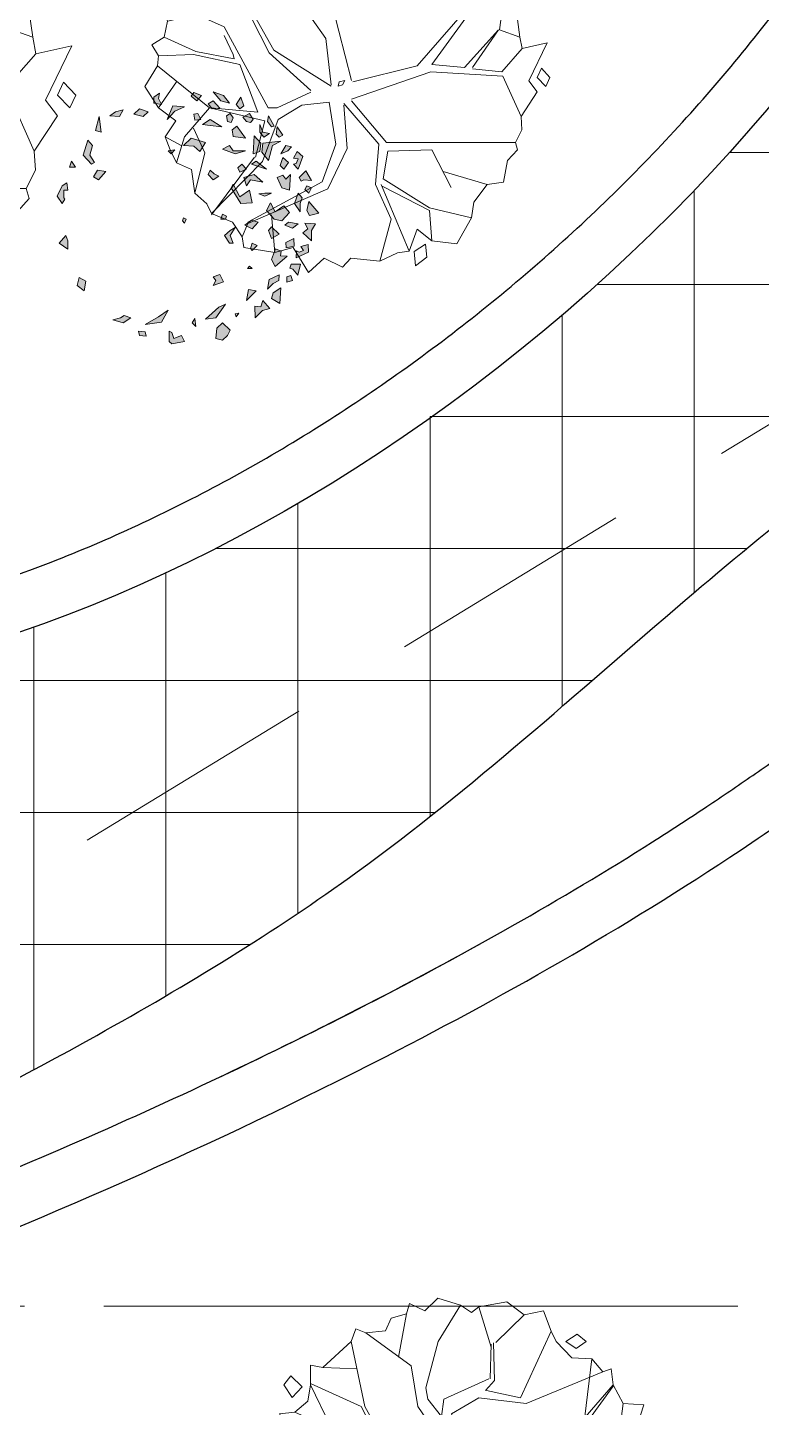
# Model space of a CAD drawing. Header units: inches. Extents: x -12 to 20935469, y -1604 to 24729220.
# Drawn here: x 20857408.9 to 20857475.6, y 24710426.8 to 24710552.2 of the extents above; entities that cross this region are included whole.
import ezdxf

# ---------------------------------------------------------------- set-up
doc = ezdxf.new("R2010")
doc.units = ezdxf.units.IN
doc.header["$LTSCALE"] = 0.03
doc.header["$MEASUREMENT"] = 0
doc.linetypes.add('ACAD_ISO08W100', pattern=[36, 24, -3, 6, -3])
doc.linetypes.add('DASHED2', pattern=[0.375, 0.25, -0.125])
for name, color, linetype, lineweight in [('Dot', 253, 'Continuous', 0), ('Grid Line', 252, 'Continuous', 18), ('hatch-1', 253, 'Continuous', 5), ('ILLUSTR-TREE', 74, 'Continuous', 0), ('wind.', 150, 'Continuous', 20)]:
    doc.layers.add(name, color=color, linetype=linetype, lineweight=lineweight)
doc.styles.add('ATTR', font='romans.shx', dxfattribs={"width": 0.8, "height": 0.7})

# ---------------------------------------------------------------- blocks, each defined once
blk = doc.blocks.new('fff')
at = {"layer": 'Grid Line', "color": 252, "linetype": 'ACAD_ISO08W100', "lineweight": 9, "ltscale": 80, "true_color": 0x939598}
blk.add_line((20833096.95, 24723708.72), (20830726.15, 24723708.72), dxfattribs=at)
blk = doc.blocks.new('TREE_009')
at = {"layer": 'ILLUSTR-TREE'}
for p, q in [((-12174.22, 13910.26), (-12175.66, 13905.24)), ((-12166.65, 13906.74), (-12174.22, 13910.26)), ((-12160.46, 13912.91), (-12166.65, 13906.74)), ((-12149.34, 13909.54), (-12160.46, 13912.91)), ((-12149.34, 13909.54), (-12160.26, 13891.83)), ((-12143.96, 13905.85), (-12149.34, 13909.54)), ((-12140.45, 13908.76), (-12143.96, 13905.85)), ((-12126.77, 13911.14), (-12140.45, 13908.76)), ((-12140.45, 13908.76), (-12134.4, 13889.01)), ((-12118.31, 13904.71), (-12126.77, 13911.14)), ((-12175.66, 13905.24), (-12183.16, 13903.21)), ((-12179.51, 13884.08), (-12175.66, 13905.24)), ((-12132.06, 13891.31), (-12118.31, 13904.71)), ((-12108.88, 13906.74), (-12118.31, 13904.71)), ((-12105.24, 13896.77), (-12108.88, 13906.74)), ((-12183.16, 13903.21), (-12185.91, 13897.04)), ((-12200.35, 13897.92), (-12202.62, 13891.83)), ((-12195.47, 13896.07), (-12200.35, 13897.92)), ((-12185.91, 13897.04), (-12195.47, 13896.07)), ((-12195.47, 13896.07), (-12173.46, 13879.85)), ((-12120.09, 13864.33), (-12105.24, 13896.77)), ((-12102.7, 13891.75), (-12105.24, 13896.77)), ((-12097.95, 13891.83), (-12092.45, 13895.36)), ((-12092.45, 13895.36), (-12088.05, 13891.83)), ((-12202.62, 13891.83), (-12216.38, 13879.14)), ((-12196.02, 13860.09), (-12202.62, 13891.83)), ((-12160.26, 13891.83), (-12166.31, 13869.26)), ((-12134.95, 13873.5), (-12134.4, 13890.42)), ((-12133.3, 13891.13), (-12132.75, 13872.79)), ((-12095.13, 13883.81), (-12102.7, 13891.75)), ((-12093, 13888.31), (-12097.95, 13891.83)), ((-12088.05, 13891.83), (-12093, 13888.31)), ((-12085.43, 13883.37), (-12095.13, 13883.81)), ((-12085.43, 13883.37), (-12088.74, 13855.16)), ((-12079.93, 13877.02), (-12085.43, 13883.37)), ((-12222.36, 13880.28), (-12222.43, 13870.68)), ((-12216.38, 13879.14), (-12222.36, 13880.28)), ((-12199.87, 13878.43), (-12216.38, 13879.14)), ((-12173.46, 13879.85), (-12170.16, 13860.09)), ((-12117.34, 13861.51), (-12079.93, 13877.02)), ((-12075.87, 13878.52), (-12079.93, 13877.02)), ((-12074.98, 13870.68), (-12075.87, 13878.52)), ((-12231.99, 13875), (-12235.43, 13870.59)), ((-12226.48, 13869.71), (-12231.99, 13875)), ((-12197.67, 13860.09), (-12222.43, 13871.38)), ((-12157.51, 13863.62), (-12135.5, 13873.5)), ((-12132.75, 13872.79), (-12137.15, 13867.85)), ((-12235.43, 13870.59), (-12231.3, 13864.41)), ((-12231.3, 13864.41), (-12226.48, 13869.71)), ((-12222.43, 13870.68), (-12223.73, 13862.65)), ((-12222.43, 13870.68), (-12212.52, 13850.22)), ((-12166.31, 13869.26), (-12165.21, 13863.62)), ((-12136.6, 13867.85), (-12120.09, 13864.33)), ((-12112.39, 13827.65), (-12074.98, 13870.68)), ((-12074.98, 13869.97), (-12105.24, 13828.35)), ((-12070.03, 13861.51), (-12074.98, 13870.68)), ((-12223.73, 13862.65), (-12230.13, 13857.27)), ((-12165.21, 13863.62), (-12158.61, 13855.16)), ((-12158.61, 13855.16), (-12157.51, 13863.62)), ((-12153.66, 13856.57), (-12140.45, 13864.33)), ((-12140.45, 13864.33), (-12117.34, 13861.51)), ((-12230.13, 13857.27), (-12237.49, 13856.48)), ((-12206.47, 13846.69), (-12230.13, 13857.27)), ((-12184.47, 13834), (-12197.67, 13860.09)), ((-12182.26, 13835.41), (-12196.02, 13860.09)), ((-12170.16, 13860.09), (-12156.96, 13841.05)), ((-12072.23, 13845.28), (-12070.03, 13861.51)), ((-12060.06, 13860.89), (-12070.03, 13861.51)), ((-12063.49, 13850.31), (-12060.06, 13860.89)), ((-12237.49, 13856.48), (-12233.98, 13849.52)), ((-12220.78, 13852.34), (-12233.98, 13849.52)), ((-12144.3, 13820.6), (-12153.66, 13856.57)), ((-12233.98, 13849.52), (-12235.63, 13841.76)), ((-12062.33, 13841.76), (-12063.49, 13850.31)), ((-12185.02, 13807.2), (-12206.47, 13846.69)), ((-12089.29, 13826.94), (-12072.78, 13845.28)), ((-12072.78, 13845.28), (-12085.43, 13826.94)), ((-12072.23, 13845.28), (-12062.33, 13841.76)), ((-12235.63, 13841.76), (-12241.62, 13837.97)), ((-12235.63, 13841.76), (-12220.23, 13834.7)), ((-12202.07, 13833.29), (-12206.47, 13842.46)), ((-12156.96, 13841.05), (-12154.21, 13818.48)), ((-12061.23, 13836.11), (-12062.33, 13841.76)), ((-12049.05, 13838.85), (-12061.23, 13836.11)), ((-12057.99, 13820.33), (-12049.05, 13838.85)), ((-12241.62, 13837.97), (-12238.38, 13832.59)), ((-12220.23, 13834.7), (-12201.52, 13831.18)), ((-12164.11, 13815.66), (-12184.47, 13834)), ((-12154.21, 13817.78), (-12182.26, 13835.41)), ((-12071.13, 13824.83), (-12061.23, 13836.11)), ((-12238.38, 13832.59), (-12238.93, 13827.65)), ((-12221.33, 13833.29), (-12238.38, 13832.59)), ((-12198.77, 13828.35), (-12221.33, 13833.29)), ((-12201.52, 13831.18), (-12202.07, 13833.29)), ((-12238.93, 13827.65), (-12245.05, 13817.69)), ((-12213.63, 13807.2), (-12238.93, 13827.65)), ((-12189.97, 13805.08), (-12198.77, 13828.35)), ((-12144.3, 13811.43), (-12105.79, 13824.83)), ((-12143.75, 13819.89), (-12112.39, 13827.65)), ((-12105.79, 13824.83), (-12070.58, 13822.71)), ((-12105.24, 13828.35), (-12089.29, 13826.94)), ((-12085.43, 13826.24), (-12071.13, 13824.83)), ((-12051.8, 13826.5), (-12053.87, 13822.1)), ((-12047.68, 13822.1), (-12051.8, 13826.5)), ((-12229.58, 13819.89), (-12238.38, 13807.2)), ((-12150.36, 13819.89), (-12150.9, 13817.78)), ((-12147.6, 13820.6), (-12150.36, 13819.89)), ((-12148.7, 13818.48), (-12147.6, 13820.6)), ((-12070.58, 13822.71), (-12061.78, 13802.96)), ((-12053.87, 13815.04), (-12057.99, 13820.33)), ((-12053.87, 13822.1), (-12049.74, 13817.69)), ((-12049.74, 13817.69), (-12047.68, 13822.1)), ((-12245.05, 13817.69), (-12238.38, 13807.2)), ((-12164.11, 13814.95), (-12180.61, 13807.2)), ((-12150.9, 13817.78), (-12148.7, 13818.48)), ((-12061.78, 13802.96), (-12053.87, 13815.04)), ((-12155.31, 13810.02), (-12168.51, 13808.61)), ((-12155.31, 13810.02), (-12152.01, 13789.56)), ((-12144.3, 13810.72), (-12127.25, 13790.27)), ((-12238.38, 13807.2), (-12229.92, 13800.94)), ((-12213.63, 13807.2), (-12225.73, 13793.09)), ((-12186.67, 13800.85), (-12213.63, 13807.2)), ((-12213.07, 13807.2), (-12189.97, 13805.08)), ((-12180.61, 13807.2), (-12185.02, 13807.2)), ((-12168.51, 13808.61), (-12180.06, 13801.55)), ((-12148.15, 13809.31), (-12131.1, 13789.56)), ((-12148.15, 13808.61), (-12146.5, 13787.45)), ((-12229.92, 13800.94), (-12235.08, 13793.09)), ((-12191.07, 13783.21), (-12186.67, 13800.85)), ((-12180.06, 13801.55), (-12187.77, 13781.1)), ((-12061.43, 13796.53), (-12061.78, 13802.96)), ((-12221.33, 13797.32), (-12215.83, 13785.33)), ((-12064.53, 13790.27), (-12061.43, 13796.53)), ((-12227.38, 13788.86), (-12235.08, 13793.09)), ((-12235.08, 13793.09), (-12232.68, 13786.83)), ((-12225.73, 13793.09), (-12229.58, 13780.39)), ((-12232.68, 13786.83), (-12229.58, 13780.39)), ((-12152.01, 13789.56), (-12158.61, 13771.22)), ((-12146.5, 13787.45), (-12155.86, 13767.7)), ((-12131.1, 13789.56), (-12132.75, 13769.81)), ((-12127.25, 13790.27), (-12064.53, 13790.27)), ((-12126.7, 13786.04), (-12105.24, 13786.74)), ((-12105.24, 13786.74), (-12095.89, 13768.4)), ((-12068.31, 13781.54), (-12063.49, 13786.83)), ((-12063.49, 13786.83), (-12064.53, 13790.27)), ((-12215.83, 13785.33), (-12220.78, 13765.58)), ((-12212.52, 13755), (-12191.62, 13783.21)), ((-12126.7, 13786.04), (-12128.9, 13772.63)), ((-12229.58, 13780.39), (-12222.36, 13777.13)), ((-12222.36, 13777.13), (-12220.78, 13765.58)), ((-12187.77, 13781.1), (-12212.52, 13755.71)), ((-12070.37, 13770.96), (-12068.31, 13781.54)), ((-12128.9, 13772.63), (-12106.34, 13758.53)), ((-12099.74, 13776.16), (-12078.28, 13769.81)), ((-12158.61, 13771.22), (-12194.92, 13751.47)), ((-12155.86, 13767.7), (-12194.92, 13750.77)), ((-12132.75, 13769.81), (-12125.05, 13752.89)), ((-12130, 13769.81), (-12116.24, 13737.37)), ((-12129.45, 13769.11), (-12106.34, 13757.12)), ((-12084.81, 13761.26), (-12078.28, 13769.81)), ((-12078.28, 13769.81), (-12070.37, 13770.96)), ((-12220.78, 13765.58), (-12214.79, 13760.38)), ((-12214.79, 13760.38), (-12212.52, 13755.71)), ((-12106.34, 13758.53), (-12085.98, 13753.59)), ((-12085.98, 13753.59), (-12084.81, 13761.26)), ((-12212.52, 13755.71), (-12202.42, 13751.56)), ((-12183.37, 13755), (-12181.71, 13736.66)), ((-12106.34, 13757.12), (-12105.24, 13742.31)), ((-12093.07, 13740.98), (-12085.98, 13753.59)), ((-12202.42, 13751.56), (-12197.67, 13744.42)), ((-12194.92, 13750.77), (-12197.67, 13744.42)), ((-12125.05, 13752.89), (-12130.55, 13732.43)), ((-12197.67, 13744.42), (-12196.91, 13739.22)), ((-12116.24, 13737.37), (-12112.32, 13748.04)), ((-12112.32, 13748.04), (-12105.24, 13742.31)), ((-12108.27, 13740.72), (-12113.77, 13737.19)), ((-12107.72, 13734.37), (-12108.27, 13740.72)), ((-12105.24, 13742.31), (-12093.07, 13740.98)), ((-12196.91, 13739.22), (-12181.71, 13736.66)), ((-12181.71, 13736.66), (-12172.84, 13739.22)), ((-12172.84, 13739.22), (-12165.28, 13726.88)), ((-12130.55, 13732.43), (-12121.95, 13736.57)), ((-12121.95, 13736.57), (-12116.24, 13737.37)), ((-12113.77, 13737.19), (-12113.22, 13730.14)), ((-12165.28, 13726.88), (-12157.71, 13733.93)), ((-12157.71, 13733.93), (-12148.77, 13729.52)), ((-12148.77, 13729.52), (-12144.65, 13733.93)), ((-12144.65, 13733.93), (-12130.55, 13732.43)), ((-12113.22, 13730.14), (-12107.72, 13734.37))]:
    blk.add_line(p, q, dxfattribs=at)
at = {"layer": 'ILLUSTR-TREE', "style": 'ATTR', "width": 0.8, "flags": 9}
blk.add_attdef('ESTCODE', (-12147.6, 13820.6), '', height=1.05, dxfattribs=at)
blk = doc.blocks.new('GRN1')
at = {"layer": 'ILLUSTR-TREE', "true_color": 0x30441d}
h = blk.add_hatch(color=89, dxfattribs=at)
h.paths.add_polyline_path([(0.2571, -0.0526), (0.2603, -0.0695), (0.2735, -0.0695), (0.2817, -0.0569), (0.2702, -0.059)])
h.paths.add_polyline_path([(0.2406, -0.0821), (0.2308, -0.0927), (0.2357, -0.1137), (0.2472, -0.1011)])
h.paths.add_polyline_path([(0.1897, 0.2148), (0.1848, 0.2064), (0.1914, 0.2), (0.2078, 0.2021)])
h.paths.add_polyline_path([(0.193, 0.1853), (0.1848, 0.1727), (0.1963, 0.1642), (0.2127, 0.1642), (0.1963, 0.1706)])
h.paths.add_polyline_path([(0.1864, 0.1053), (0.2012, 0.1032), (0.2094, 0.1137), (0.1831, 0.1327)])
h.paths.add_polyline_path([(0.2603, 0.0969), (0.2653, 0.0779), (0.285, 0.0611), (0.2768, 0.0842)])
h.paths.add_polyline_path([(0.2078, 0.08), (0.2242, 0.0547), (0.2127, 0.0379), (0.2111, 0.0547)])
h.paths.add_polyline_path([(0.2521, -0.0021), (0.2538, -0.0274), (0.2242, -0.04), (0.2423, -0.0232)])
h.paths.add_polyline_path([(0.2653, 0.0253), (0.2751, 0.0126), (0.2833, 0.019), (0.2768, 0.0358)])
h.paths.add_polyline_path([(0.2373, 0.0274), (0.2357, 0.019), (0.2226, 0.0211), (0.2242, 0.0337)])
h.paths.add_polyline_path([(0.2488, 0.0758), (0.2472, 0.059), (0.2587, 0.0505), (0.2653, 0.0611)])
h.paths.add_polyline_path([(0.2094, 0.1958), (0.2078, 0.1895), (0.2193, 0.1811), (0.2324, 0.1832)])
h.paths.add_polyline_path([(0.2291, 0.1263), (0.2193, 0.1348), (0.2176, 0.1432), (0.2242, 0.1495), (0.2373, 0.1411)])
h.paths.add_polyline_path([(0.2373, 0.099), (0.2275, 0.1053), (0.2176, 0.1011), (0.2193, 0.0927), (0.2324, 0.0905)])
h.paths.add_polyline_path([(0.2538, 0.1284), (0.2472, 0.12), (0.2571, 0.1116), (0.2735, 0.1221)])
h.paths.add_polyline_path([(0.1963, -0.1853), (0.1996, -0.1979), (0.2308, -0.1895)])
h.paths.add_polyline_path([(0.2456, -0.1369), (0.2308, -0.1453), (0.2324, -0.1663), (0.2406, -0.1537)])
h.paths.add_polyline_path([(0.0402, 0.1474), (0.0386, 0.1221), (0.0731, 0.1011), (0.0813, 0.1053), (0.0534, 0.12), (0.0682, 0.1411)])
h.paths.add_polyline_path([(0.0731, 0.278), (0.0616, 0.2716), (0.0698, 0.2632), (0.078, 0.2674)])
h.paths.add_polyline_path([(-0.2275, -0.0884), (-0.2226, -0.0526), (-0.1963, -0.0379), (-0.2111, -0.059)])
h.paths.add_polyline_path([(0.0205, 0.2527), (0.0386, 0.24), (0.0616, 0.2485), (0.0517, 0.2569), (0.0386, 0.2527)])
h.paths.add_polyline_path([(-0.2406, 0.099), (-0.2242, 0.0821), (-0.2357, 0.0695), (-0.2587, 0.0674), (-0.262, 0.0821), (-0.2521, 0.0927)])
h.paths.add_polyline_path([(-0.2324, 0.0232), (-0.2242, 0.0147), (-0.2143, 0.0211)])
h.paths.add_polyline_path([(-0.1307, 0.2358), (-0.1344, 0.2232), (-0.1226, 0.2231), (-0.1198, 0.2319)])
h.paths.add_polyline_path([(-0.1039, 0.2299), (-0.106, 0.2367), (-0.1191, 0.2474), (-0.0951, 0.2536), (-0.0951, 0.2327)])
h.paths.add_polyline_path([(-0.0555, 0.2396), (-0.0585, 0.2217), (-0.0467, 0.2215), (-0.0384, 0.2388)])
h.paths.add_polyline_path([(-0.0771, 0.224), (-0.1, 0.1981), (-0.0846, 0.1897), (-0.0609, 0.1985), (-0.0663, 0.2109), (-0.0766, 0.2096)])
h.paths.add_polyline_path([(-0.216, 0.0442), (-0.2127, 0.0674), (-0.1831, 0.0884), (-0.1897, 0.0737)])
h.paths.add_polyline_path([(-0.1421, 0.0611), (-0.1339, 0.0842), (-0.1174, 0.0758), (-0.1224, 0.0611), (-0.1306, 0.0674)])
h.paths.add_polyline_path([(-0.1812, 0.2081), (-0.1707, 0.1899), (-0.1581, 0.1935), (-0.1472, 0.2104)])
h.paths.add_polyline_path([(-0.2132, 0.1534), (-0.187, 0.1527), (-0.1886, 0.166), (-0.1749, 0.1708), (-0.1924, 0.186), (-0.1969, 0.1696)])
h.paths.add_polyline_path([(-0.15, 0.1808), (-0.1283, 0.1846), (-0.118, 0.2068), (-0.1309, 0.2058), (-0.1372, 0.1936)])
h.paths.add_polyline_path([(-0.1536, 0.1558), (-0.1749, 0.1348), (-0.1503, 0.139)])
h.paths.add_polyline_path([(-0.1043, 0.1474), (-0.1043, 0.1369), (-0.0994, 0.1411)])
h.paths.add_polyline_path([(-0.2028, 0.1179), (-0.2111, 0.1116), (-0.2045, 0.1095)])
h.paths.add_polyline_path([(-0.0205, 0.099), (-0.032, 0.0863), (-0.0485, 0.0969), (-0.0485, 0.1053), (-0.032, 0.099), (-0.014, 0.1095)])
h.paths.add_polyline_path([(0.0189, 0.2295), (0.0008, 0.2127), (0.0041, 0.1958), (0.0238, 0.179), (0.0402, 0.1874), (0.0205, 0.1979), (0.0337, 0.2169)])
h.paths.add_polyline_path([(-0.0287, 0.2064), (-0.0386, 0.1895), (-0.0205, 0.1832), (-0.0123, 0.1895)])
h.paths.add_polyline_path([(-0.0534, 0.1579), (-0.0649, 0.1474), (-0.06, 0.1432), (-0.0485, 0.1474)])
h.paths.add_polyline_path([(0.0178, 0.294), (0.0123, 0.2737), (0.0238, 0.2674), (0.0435, 0.2716)])
h.paths.add_polyline_path([(-0.0435, 0.278), (-0.0255, 0.259), (-0.0172, 0.2695), (-0.0041, 0.2632), (-0.0057, 0.2864), (-0.0205, 0.278)])
h.paths.add_polyline_path([(-0.0808, 0.244), (-0.0685, 0.2712), (-0.0515, 0.2704), (-0.056, 0.254), (-0.0646, 0.2603), (-0.0686, 0.2503), (-0.0653, 0.2447)])
h.paths.add_polyline_path([(0.0041, 0.0021), (-0.0041, -0.0021), (0.0008, -0.0063), (0.0074, -0.0042)])
h.paths.add_polyline_path([(0.0041, 0.0884), (0.0107, 0.0905), (0.0156, 0.0821), (0.0041, 0.0779)])
h.paths.add_polyline_path([(-0.0025, 0.16), (-0.0172, 0.1474), (-0.009, 0.1306), (0.0025, 0.1453)])
h.paths.add_polyline_path([(-0.0057, 0.2485), (-0.0156, 0.2358), (-0.009, 0.219), (-0.0025, 0.2274)])
h.paths.add_polyline_path([(0.0616, 0.1895), (0.055, 0.1748), (0.06, 0.1621), (0.0616, 0.1748)])
h.paths.add_polyline_path([(0.1634, 0.2337), (0.1552, 0.2253), (0.1486, 0.2106), (0.1667, 0.2211)])
h.paths.add_polyline_path([(0.1552, 0.1327), (0.1486, 0.1095), (0.1585, 0.0821), (0.1667, 0.0969), (0.1552, 0.1053)])
h.paths.add_polyline_path([(0.0994, 0.0737), (0.0912, 0.0611), (0.1027, 0.0505), (0.1125, 0.0547), (0.1043, 0.0632)])
h.paths.add_polyline_path([(0.1569, -0.0232), (0.1486, -0.0316), (0.1552, -0.0379)])
h.paths.add_polyline_path([(0.1536, 0.0316), (0.1651, 0.019), (0.1667, -0.0042), (0.1831, 0.0126), (0.1733, 0.0442)])
h.paths.add_polyline_path([(0.1027, 0.2316), (0.0682, 0.2295), (0.0731, 0.2127), (0.0961, 0.2021), (0.101, 0.2148), (0.0928, 0.2211)])
h.paths.add_polyline_path([(0.1289, 0.2274), (0.1142, 0.2169), (0.1224, 0.2085), (0.1404, 0.2148)])
h.paths.add_polyline_path([(0.0862, 0.1706), (0.0912, 0.1432), (0.078, 0.1348), (0.0961, 0.1284), (0.1027, 0.1516)])
h.paths.add_polyline_path([(0.1339, 0.1832), (0.1667, 0.1916), (0.1766, 0.2106), (0.1716, 0.1706), (0.1519, 0.1685)])
h.paths.add_polyline_path([(0.1257, 0.1453), (0.1142, 0.179), (0.1322, 0.1558)])
h.paths.add_polyline_path([(0.1536, 0.1642), (0.1486, 0.1495), (0.1881, 0.1516), (0.1716, 0.1663)])
h.paths.add_polyline_path([(0.1142, 0.1348), (0.1076, 0.12), (0.1174, 0.1158), (0.1257, 0.1242)])
h.paths.add_polyline_path([(0.0879, 0.2548), (0.0912, 0.2611), (0.0895, 0.278), (0.1109, 0.2653), (0.0961, 0.2506)])
h.paths.add_polyline_path([(0.1142, 0.2485), (0.1421, 0.259), (0.1536, 0.2464), (0.1388, 0.2379), (0.1371, 0.2485), (0.1273, 0.2443), (0.1257, 0.2379)])
h.paths.add_polyline_path([(-0.2521, -0.0084), (-0.2653, -0.0021), (-0.2702, -0.0295), (-0.2653, -0.0358), (-0.2423, -0.0358), (-0.2456, -0.0295), (-0.2587, -0.0253)])
h.paths.add_polyline_path([(-0.2538, -0.0863), (-0.2439, -0.0884), (-0.2423, -0.1032), (-0.2521, -0.1011)])
h.paths.add_polyline_path([(0.055, -0.2822), (0.0386, -0.2716), (0.0485, -0.2653), (0.0517, -0.2674), (0.0682, -0.2674), (0.0682, -0.259), (0.0846, -0.2611), (0.078, -0.2716)])
h.paths.add_polyline_path([(-0.1322, -0.219), (-0.1536, -0.2232), (-0.1421, -0.2379), (-0.124, -0.2337)])
h.paths.add_polyline_path([(-0.2176, -0.16), (-0.2242, -0.1369), (-0.2127, -0.12), (-0.2078, -0.1348), (-0.2127, -0.1432)])
h.paths.add_polyline_path([(-0.0485, -0.278), (-0.0616, -0.259), (-0.0435, -0.259), (-0.032, -0.2632)])
h.paths.add_polyline_path([(0.1289, -0.2), (0.1257, -0.2064), (0.1454, -0.2253), (0.1782, -0.2148), (0.1667, -0.2043), (0.1454, -0.2106)])
h.paths.add_polyline_path([(0.1191, -0.2548), (0.1322, -0.2506), (0.1191, -0.2422)])
h.paths.add_polyline_path([(0.1092, -0.1748), (0.0912, -0.1916), (0.0977, -0.2021), (0.1125, -0.1937)])
at = {"layer": 'ILLUSTR-TREE', "color": 89, "true_color": 0x30441d}
for p, q in [((-0.0205, 0.278), (-0.0435, 0.278)), ((-0.0435, 0.278), (-0.0255, 0.259)), ((-0.0057, 0.2864), (-0.0205, 0.278)), ((-0.0041, 0.2632), (-0.0057, 0.2864)), ((0.0178, 0.294), (0.0123, 0.2737)), ((0.0123, 0.2737), (0.0238, 0.2674)), ((0.0435, 0.2716), (0.0178, 0.294)), ((0.0731, 0.278), (0.0616, 0.2716)), ((0.078, 0.2674), (0.0731, 0.278)), ((0.0895, 0.278), (0.1109, 0.2653)), ((0.0912, 0.2611), (0.0895, 0.278)), ((-0.1191, 0.2474), (-0.0951, 0.2536)), ((-0.106, 0.2367), (-0.1191, 0.2474)), ((-0.0951, 0.2536), (-0.0951, 0.2327)), ((-0.0808, 0.244), (-0.0685, 0.2712)), ((-0.0653, 0.2447), (-0.0808, 0.244)), ((-0.0646, 0.2603), (-0.0686, 0.2503)), ((-0.0686, 0.2503), (-0.0653, 0.2447)), ((-0.0685, 0.2712), (-0.0515, 0.2704)), ((-0.056, 0.254), (-0.0646, 0.2603)), ((-0.0515, 0.2704), (-0.056, 0.254)), ((-0.0255, 0.259), (-0.0172, 0.2695)), ((-0.0172, 0.2695), (-0.0041, 0.2632)), ((-0.0057, 0.2485), (-0.0156, 0.2358)), ((-0.0025, 0.2274), (-0.0057, 0.2485)), ((0.0386, 0.2527), (0.0205, 0.2527)), ((0.0205, 0.2527), (0.0386, 0.24)), ((0.0238, 0.2674), (0.0435, 0.2716)), ((0.0517, 0.2569), (0.0386, 0.2527)), ((0.0386, 0.24), (0.0616, 0.2485)), ((0.0616, 0.2485), (0.0517, 0.2569)), ((0.0616, 0.2716), (0.0698, 0.2632)), ((0.0698, 0.2632), (0.078, 0.2674)), ((0.0879, 0.2548), (0.0912, 0.2611)), ((0.0961, 0.2506), (0.0879, 0.2548)), ((0.1109, 0.2653), (0.0961, 0.2506)), ((0.1142, 0.2485), (0.1421, 0.259)), ((0.1257, 0.2379), (0.1142, 0.2485)), ((0.1273, 0.2443), (0.1257, 0.2379)), ((0.1371, 0.2485), (0.1273, 0.2443)), ((0.1388, 0.2379), (0.1371, 0.2485)), ((0.1536, 0.2464), (0.1388, 0.2379)), ((0.1421, 0.259), (0.1536, 0.2464)), ((-0.1307, 0.2358), (-0.1344, 0.2232)), ((-0.1344, 0.2232), (-0.1226, 0.2231)), ((-0.1198, 0.2319), (-0.1307, 0.2358)), ((-0.1226, 0.2231), (-0.1198, 0.2319)), ((-0.1039, 0.2299), (-0.106, 0.2367)), ((-0.0951, 0.2327), (-0.1039, 0.2299)), ((-0.0771, 0.224), (-0.1, 0.1981)), ((-0.0766, 0.2096), (-0.0771, 0.224)), ((-0.0555, 0.2396), (-0.0585, 0.2217)), ((-0.0585, 0.2217), (-0.0467, 0.2215)), ((-0.0384, 0.2388), (-0.0555, 0.2396)), ((-0.0467, 0.2215), (-0.0384, 0.2388)), ((-0.0156, 0.2358), (-0.009, 0.219)), ((-0.009, 0.219), (-0.0025, 0.2274)), ((0.0189, 0.2295), (0.0008, 0.2127)), ((0.0337, 0.2169), (0.0189, 0.2295)), ((0.0205, 0.1979), (0.0337, 0.2169)), ((0.1027, 0.2316), (0.0682, 0.2295)), ((0.0682, 0.2295), (0.0731, 0.2127)), ((0.0928, 0.2211), (0.1027, 0.2316)), ((0.101, 0.2148), (0.0928, 0.2211)), ((0.0961, 0.2021), (0.101, 0.2148)), ((0.1289, 0.2274), (0.1142, 0.2169)), ((0.1142, 0.2169), (0.1224, 0.2085)), ((0.1224, 0.2085), (0.1404, 0.2148)), ((0.1404, 0.2148), (0.1289, 0.2274)), ((0.1552, 0.2253), (0.1486, 0.2106)), ((0.1486, 0.2106), (0.1667, 0.2211)), ((0.1634, 0.2337), (0.1552, 0.2253)), ((0.1667, 0.2211), (0.1634, 0.2337)), ((0.1897, 0.2148), (0.1848, 0.2064)), ((0.2078, 0.2021), (0.1897, 0.2148)), ((-0.1924, 0.186), (-0.1969, 0.1696)), ((-0.1749, 0.1708), (-0.1924, 0.186)), ((-0.1472, 0.2104), (-0.1812, 0.2081)), ((-0.1812, 0.2081), (-0.1707, 0.1899)), ((-0.1707, 0.1899), (-0.1581, 0.1935)), ((-0.1581, 0.1935), (-0.1472, 0.2104)), ((-0.1372, 0.1936), (-0.15, 0.1808)), ((-0.15, 0.1808), (-0.1283, 0.1846)), ((-0.1309, 0.2058), (-0.1372, 0.1936)), ((-0.118, 0.2068), (-0.1309, 0.2058)), ((-0.1283, 0.1846), (-0.118, 0.2068)), ((-0.1, 0.1981), (-0.0846, 0.1897)), ((-0.0846, 0.1897), (-0.0609, 0.1985)), ((-0.0663, 0.2109), (-0.0766, 0.2096)), ((-0.0609, 0.1985), (-0.0663, 0.2109)), ((-0.0287, 0.2064), (-0.0386, 0.1895)), ((-0.0386, 0.1895), (-0.0205, 0.1832)), ((-0.0123, 0.1895), (-0.0287, 0.2064)), ((-0.0205, 0.1832), (-0.0123, 0.1895)), ((0.0008, 0.2127), (0.0041, 0.1958)), ((0.0041, 0.1958), (0.0238, 0.179)), ((0.0402, 0.1874), (0.0205, 0.1979)), ((0.0238, 0.179), (0.0402, 0.1874)), ((0.0616, 0.1895), (0.055, 0.1748)), ((0.0616, 0.1748), (0.0616, 0.1895)), ((0.0731, 0.2127), (0.0961, 0.2021)), ((0.1339, 0.1832), (0.1667, 0.1916)), ((0.1519, 0.1685), (0.1339, 0.1832)), ((0.1667, 0.1916), (0.1766, 0.2106)), ((0.1766, 0.2106), (0.1716, 0.1706)), ((0.1848, 0.2064), (0.1914, 0.2)), ((0.193, 0.1853), (0.1848, 0.1727)), ((0.1914, 0.2), (0.2078, 0.2021)), ((0.1963, 0.1706), (0.193, 0.1853)), ((0.2094, 0.1958), (0.2078, 0.1895)), ((0.2078, 0.1895), (0.2193, 0.1811)), ((0.2324, 0.1832), (0.2094, 0.1958)), ((0.2193, 0.1811), (0.2324, 0.1832)), ((-0.1969, 0.1696), (-0.2132, 0.1534)), ((-0.2132, 0.1534), (-0.187, 0.1527)), ((-0.1886, 0.166), (-0.1749, 0.1708)), ((-0.187, 0.1527), (-0.1886, 0.166)), ((-0.1536, 0.1558), (-0.1749, 0.1348)), ((-0.1503, 0.139), (-0.1536, 0.1558)), ((-0.0534, 0.1579), (-0.0649, 0.1474)), ((-0.0485, 0.1474), (-0.0534, 0.1579)), ((-0.0025, 0.16), (-0.0172, 0.1474)), ((0.0025, 0.1453), (-0.0025, 0.16)), ((0.055, 0.1748), (0.06, 0.1621)), ((0.06, 0.1621), (0.0616, 0.1748)), ((0.1027, 0.1516), (0.0862, 0.1706)), ((0.0862, 0.1706), (0.0912, 0.1432)), ((0.1142, 0.179), (0.1322, 0.1558)), ((0.1257, 0.1453), (0.1142, 0.179)), ((0.1322, 0.1558), (0.1257, 0.1453)), ((0.1536, 0.1642), (0.1486, 0.1495)), ((0.1716, 0.1706), (0.1519, 0.1685)), ((0.1716, 0.1663), (0.1536, 0.1642)), ((0.1881, 0.1516), (0.1716, 0.1663)), ((0.1848, 0.1727), (0.1963, 0.1642)), ((0.2127, 0.1642), (0.1963, 0.1706)), ((0.1963, 0.1642), (0.2127, 0.1642)), ((-0.1749, 0.1348), (-0.1503, 0.139)), ((-0.0994, 0.1411), (-0.1043, 0.1474)), ((-0.1043, 0.1474), (-0.1043, 0.1369)), ((-0.1043, 0.1369), (-0.0994, 0.1411)), ((-0.0649, 0.1474), (-0.06, 0.1432)), ((-0.06, 0.1432), (-0.0485, 0.1474)), ((-0.0172, 0.1474), (-0.009, 0.1306)), ((-0.009, 0.1306), (0.0025, 0.1453)), ((0.0402, 0.1474), (0.0386, 0.1221)), ((0.0386, 0.1221), (0.0731, 0.1011)), ((0.0682, 0.1411), (0.0402, 0.1474)), ((0.0534, 0.12), (0.0682, 0.1411)), ((0.0912, 0.1432), (0.078, 0.1348)), ((0.078, 0.1348), (0.0961, 0.1284)), ((0.0961, 0.1284), (0.1027, 0.1516)), ((0.1142, 0.1348), (0.1076, 0.12)), ((0.1257, 0.1242), (0.1142, 0.1348)), ((0.1174, 0.1158), (0.1257, 0.1242)), ((0.1486, 0.1495), (0.1881, 0.1516)), ((0.1552, 0.1327), (0.1486, 0.1095)), ((0.1552, 0.1053), (0.1552, 0.1327)), ((0.2094, 0.1137), (0.1831, 0.1327)), ((0.1831, 0.1327), (0.1864, 0.1053)), ((0.2176, 0.1432), (0.2242, 0.1495)), ((0.2193, 0.1348), (0.2176, 0.1432)), ((0.2291, 0.1263), (0.2193, 0.1348)), ((0.2242, 0.1495), (0.2373, 0.1411)), ((0.2373, 0.1411), (0.2291, 0.1263)), ((0.2538, 0.1284), (0.2472, 0.12)), ((0.2735, 0.1221), (0.2538, 0.1284)), ((0.2571, 0.1116), (0.2735, 0.1221)), ((-0.262, 0.0821), (-0.2521, 0.0927)), ((-0.2521, 0.0927), (-0.2406, 0.099)), ((-0.2406, 0.099), (-0.2242, 0.0821)), ((-0.2028, 0.1179), (-0.2111, 0.1116)), ((-0.2111, 0.1116), (-0.2045, 0.1095)), ((-0.2045, 0.1095), (-0.2028, 0.1179)), ((-0.0485, 0.1053), (-0.032, 0.099)), ((-0.0485, 0.0969), (-0.0485, 0.1053)), ((-0.032, 0.0863), (-0.0485, 0.0969)), ((-0.032, 0.099), (-0.014, 0.1095)), ((-0.0205, 0.099), (-0.032, 0.0863)), ((-0.014, 0.1095), (-0.0205, 0.099)), ((0.0813, 0.1053), (0.0534, 0.12)), ((0.0731, 0.1011), (0.0813, 0.1053)), ((0.1076, 0.12), (0.1174, 0.1158)), ((0.1486, 0.1095), (0.1585, 0.0821)), ((0.1667, 0.0969), (0.1552, 0.1053)), ((0.1585, 0.0821), (0.1667, 0.0969)), ((0.1864, 0.1053), (0.2012, 0.1032)), ((0.2012, 0.1032), (0.2094, 0.1137)), ((0.2275, 0.1053), (0.2176, 0.1011)), ((0.2176, 0.1011), (0.2193, 0.0927)), ((0.2193, 0.0927), (0.2324, 0.0905)), ((0.2373, 0.099), (0.2275, 0.1053)), ((0.2324, 0.0905), (0.2373, 0.099)), ((0.2472, 0.12), (0.2571, 0.1116)), ((0.2768, 0.0842), (0.2603, 0.0969)), ((0.2603, 0.0969), (0.2653, 0.0779)), ((-0.2587, 0.0674), (-0.262, 0.0821)), ((-0.2357, 0.0695), (-0.2587, 0.0674)), ((-0.2242, 0.0821), (-0.2357, 0.0695)), ((-0.1897, 0.0737), (-0.216, 0.0442)), ((-0.216, 0.0442), (-0.2127, 0.0674)), ((-0.2127, 0.0674), (-0.1831, 0.0884)), ((-0.1831, 0.0884), (-0.1897, 0.0737)), ((-0.1421, 0.0611), (-0.1339, 0.0842)), ((-0.1306, 0.0674), (-0.1421, 0.0611)), ((-0.1339, 0.0842), (-0.1174, 0.0758)), ((-0.1224, 0.0611), (-0.1306, 0.0674)), ((-0.1174, 0.0758), (-0.1224, 0.0611)), ((0.0041, 0.0884), (0.0107, 0.0905)), ((0.0041, 0.0779), (0.0041, 0.0884)), ((0.0156, 0.0821), (0.0041, 0.0779)), ((0.0107, 0.0905), (0.0156, 0.0821)), ((0.0994, 0.0737), (0.0912, 0.0611)), ((0.0912, 0.0611), (0.1027, 0.0505)), ((0.1043, 0.0632), (0.0994, 0.0737)), ((0.1125, 0.0547), (0.1043, 0.0632)), ((0.2111, 0.0547), (0.2078, 0.08)), ((0.2078, 0.08), (0.2242, 0.0547)), ((0.2488, 0.0758), (0.2472, 0.059)), ((0.2653, 0.0611), (0.2488, 0.0758)), ((0.2587, 0.0505), (0.2653, 0.0611)), ((0.2653, 0.0779), (0.285, 0.0611)), ((0.285, 0.0611), (0.2768, 0.0842)), ((0.1027, 0.0505), (0.1125, 0.0547)), ((0.1733, 0.0442), (0.1536, 0.0316)), ((0.1536, 0.0316), (0.1651, 0.019)), ((0.1831, 0.0126), (0.1733, 0.0442)), ((0.2127, 0.0379), (0.2111, 0.0547)), ((0.2242, 0.0547), (0.2127, 0.0379)), ((0.2226, 0.0211), (0.2242, 0.0337)), ((0.2242, 0.0337), (0.2373, 0.0274)), ((0.2472, 0.059), (0.2587, 0.0505)), ((0.2768, 0.0358), (0.2653, 0.0253)), ((0.2833, 0.019), (0.2768, 0.0358)), ((-0.2143, 0.0211), (-0.2324, 0.0232)), ((-0.2324, 0.0232), (-0.2242, 0.0147)), ((-0.2242, 0.0147), (-0.2143, 0.0211)), ((0.0041, 0.0021), (-0.0041, -0.0021)), ((0.0074, -0.0042), (0.0041, 0.0021)), ((0.1651, 0.019), (0.1667, -0.0042)), ((0.1667, -0.0042), (0.1831, 0.0126)), ((0.2357, 0.019), (0.2226, 0.0211)), ((0.2373, 0.0274), (0.2357, 0.019)), ((0.2653, 0.0253), (0.2751, 0.0126)), ((0.2751, 0.0126), (0.2833, 0.019)), ((-0.2653, -0.0021), (-0.2702, -0.0295)), ((-0.2702, -0.0295), (-0.2653, -0.0358)), ((-0.2521, -0.0084), (-0.2653, -0.0021)), ((-0.2587, -0.0253), (-0.2521, -0.0084)), ((-0.2456, -0.0295), (-0.2587, -0.0253)), ((-0.2423, -0.0358), (-0.2456, -0.0295)), ((-0.0041, -0.0021), (0.0008, -0.0063)), ((0.0008, -0.0063), (0.0074, -0.0042)), ((0.1569, -0.0232), (0.1486, -0.0316)), ((0.1552, -0.0379), (0.1569, -0.0232)), ((0.2242, -0.04), (0.2423, -0.0232)), ((0.2538, -0.0274), (0.2242, -0.04)), ((0.2423, -0.0232), (0.2521, -0.0021)), ((0.2521, -0.0021), (0.2538, -0.0274)), ((-0.2653, -0.0358), (-0.2423, -0.0358)), ((-0.2275, -0.0884), (-0.2226, -0.0526)), ((-0.2111, -0.059), (-0.2275, -0.0884)), ((-0.2226, -0.0526), (-0.1963, -0.0379)), ((-0.1963, -0.0379), (-0.2111, -0.059)), ((0.1486, -0.0316), (0.1552, -0.0379)), ((0.2702, -0.059), (0.2571, -0.0526)), ((0.2571, -0.0526), (0.2603, -0.0695)), ((0.2817, -0.0569), (0.2702, -0.059)), ((0.2735, -0.0695), (0.2817, -0.0569)), ((-0.2521, -0.1011), (-0.2538, -0.0863)), ((-0.2538, -0.0863), (-0.2439, -0.0884)), ((-0.2439, -0.0884), (-0.2423, -0.1032)), ((0.2406, -0.0821), (0.2308, -0.0927)), ((0.2472, -0.1011), (0.2406, -0.0821)), ((0.2603, -0.0695), (0.2735, -0.0695)), ((-0.2423, -0.1032), (-0.2521, -0.1011)), ((-0.2242, -0.1369), (-0.2127, -0.12)), ((-0.2127, -0.12), (-0.2078, -0.1348)), ((0.2308, -0.0927), (0.2357, -0.1137)), ((0.2357, -0.1137), (0.2472, -0.1011)), ((-0.2176, -0.16), (-0.2242, -0.1369)), ((-0.2127, -0.1432), (-0.2176, -0.16)), ((-0.2078, -0.1348), (-0.2127, -0.1432)), ((0.2456, -0.1369), (0.2308, -0.1453)), ((0.2308, -0.1453), (0.2324, -0.1663)), ((0.2406, -0.1537), (0.2456, -0.1369)), ((0.1092, -0.1748), (0.0912, -0.1916)), ((0.1125, -0.1937), (0.1092, -0.1748)), ((0.2324, -0.1663), (0.2406, -0.1537)), ((0.0912, -0.1916), (0.0977, -0.2021)), ((0.0977, -0.2021), (0.1125, -0.1937)), ((0.1289, -0.2), (0.1257, -0.2064)), ((0.1257, -0.2064), (0.1454, -0.2253)), ((0.1454, -0.2106), (0.1289, -0.2)), ((0.1667, -0.2043), (0.1454, -0.2106)), ((0.1782, -0.2148), (0.1667, -0.2043)), ((0.2308, -0.1895), (0.1963, -0.1853)), ((0.1963, -0.1853), (0.1996, -0.1979)), ((0.1996, -0.1979), (0.2308, -0.1895)), ((-0.1322, -0.219), (-0.1536, -0.2232)), ((-0.1536, -0.2232), (-0.1421, -0.2379)), ((-0.1421, -0.2379), (-0.124, -0.2337)), ((-0.124, -0.2337), (-0.1322, -0.219)), ((0.1191, -0.2422), (0.1191, -0.2548)), ((0.1322, -0.2506), (0.1191, -0.2422)), ((0.1454, -0.2253), (0.1782, -0.2148)), ((-0.0616, -0.259), (-0.0435, -0.259)), ((-0.0485, -0.278), (-0.0616, -0.259)), ((-0.032, -0.2632), (-0.0485, -0.278)), ((-0.0435, -0.259), (-0.032, -0.2632)), ((0.0386, -0.2716), (0.0485, -0.2653)), ((0.055, -0.2822), (0.0386, -0.2716)), ((0.0485, -0.2653), (0.0517, -0.2674)), ((0.0517, -0.2674), (0.0682, -0.2674)), ((0.078, -0.2716), (0.055, -0.2822)), ((0.0682, -0.259), (0.0846, -0.2611)), ((0.0682, -0.2674), (0.0682, -0.259)), ((0.0846, -0.2611), (0.078, -0.2716)), ((0.1191, -0.2548), (0.1322, -0.2506))]:
    blk.add_line(p, q, dxfattribs=at)

msp = doc.modelspace()

# ---------------------------------------------------------------- linework, layer by layer
msp.add_ellipse((20857414.13, 24710574.52), major_axis=(80.07, 66.69), ratio=0.623715)
for points in [[(20857452.89, 24710732.86), (20857406.71, 24710689.11), (20857389.26, 24710681.63), (20857346.18, 24710660.06), (20857305.73, 24710639.33), (20857275.32, 24710604.85), (20857263.57, 24710578.62), (20857259.01, 24710532.85), (20857268.1, 24710497.9), (20857281.01, 24710475.43), (20857293.55, 24710460.98), (20857316.67, 24710443.44), (20857329.71, 24710436.95), (20857356.66, 24710429.23), (20857379.48, 24710432.38), (20857393.47, 24710437.29), (20857441.5, 24710458.68), (20857474.73, 24710478.13), (20857492.56, 24710490.38), (20857502.42, 24710495.97), (20857522.31, 24710500.12), (20857541.86, 24710496.44), (20857576.71, 24710470.5), (20857589.42, 24710445.43), (20857608.87, 24710416.7), (20857617.68, 24710406.14), (20857654.72, 24710377.85)], [(20857339.14, 24710433.44), (20857347.29, 24710434.04), (20857363.53, 24710436.83), (20857373.7, 24710440.56), (20857415.21, 24710460.59), (20857438.86, 24710475.45), (20857468.67, 24710500.16), (20857493.1, 24710519.26), (20857519.67, 24710534.49), (20857532.38, 24710539.3), (20857549.91, 24710542.29), (20857562.97, 24710539.2), (20857576.07, 24710527.48), (20857585.18, 24710513.14), (20857589.83, 24710491.25), (20857598.38, 24710448.38), (20857602.32, 24710433.71), (20857610.16, 24710419.08), (20857626.07, 24710398.1)]]:
    msp.add_spline(points, degree=3)
for points, knots in [([(20857334.99, 24710566.95), (20857334.27, 24710565.16), (20857333.61, 24710563.38), (20857331.43, 24710556.89), (20857330.3, 24710552.26), (20857328.96, 24710543.35), (20857328.76, 24710539.07), (20857329.24, 24710531.01), (20857329.93, 24710527.23), (20857332.14, 24710520.25), (20857333.66, 24710517.06), (20857337.46, 24710511.3), (20857339.75, 24710508.73), (20857345.09, 24710504.26), (20857348.13, 24710502.35), (20857354.94, 24710499.26), (20857358.7, 24710498.08), (20857366.84, 24710496.53), (20857371.23, 24710496.15), (20857380.47, 24710496.26), (20857385.32, 24710496.74), (20857395.33, 24710498.57), (20857400.48, 24710499.91), (20857410.89, 24710503.42), (20857416.15, 24710505.59), (20857426.6, 24710510.69), (20857431.78, 24710513.62), (20857441.89, 24710520.14), (20857446.82, 24710523.73), (20857456.24, 24710531.45), (20857460.73, 24710535.58), (20857469.14, 24710544.24), (20857473.06, 24710548.76), (20857480.17, 24710558.05), (20857483.36, 24710562.81), (20857488.94, 24710572.4), (20857491.31, 24710577.23), (20857495.17, 24710586.78), (20857496.65, 24710591.49), (20857498.69, 24710600.65), (20857499.25, 24710605.08), (20857499.45, 24710613.5), (20857499.09, 24710617.48), (20857497.52, 24710624.9), (20857496.31, 24710628.32), (20857493.49, 24710633.81), (20857492.03, 24710636), (20857490.36, 24710638.01)], [2.282006, 2.282006, 2.282006, 2.282006, 2.349773, 2.349773, 2.530525, 2.530525, 2.711277, 2.711277, 2.892028, 2.892028, 3.07278, 3.07278, 3.253532, 3.253532, 3.434284, 3.434284, 3.615035, 3.615035, 3.795787, 3.795787, 3.976539, 3.976539, 4.157291, 4.157291, 4.338043, 4.338043, 4.518794, 4.518794, 4.699546, 4.699546, 4.880298, 4.880298, 5.06105, 5.06105, 5.241801, 5.241801, 5.422553, 5.422553, 5.603305, 5.603305, 5.784057, 5.784057, 5.964808, 5.964808, 6.14556, 6.14556, 6.283185, 6.283185, 6.283185, 6.283185]), ([(20857334.99, 24710566.95), (20857334.27, 24710565.16), (20857333.61, 24710563.38), (20857331.43, 24710556.89), (20857330.3, 24710552.26), (20857328.96, 24710543.35), (20857328.76, 24710539.07), (20857329.24, 24710531.01), (20857329.93, 24710527.23), (20857332.14, 24710520.25), (20857333.66, 24710517.06), (20857337.46, 24710511.3), (20857339.75, 24710508.73), (20857345.09, 24710504.26), (20857348.13, 24710502.35), (20857354.94, 24710499.26), (20857358.7, 24710498.08), (20857366.84, 24710496.53), (20857371.23, 24710496.15), (20857380.47, 24710496.26), (20857385.32, 24710496.74), (20857395.33, 24710498.57), (20857400.48, 24710499.91), (20857410.89, 24710503.42), (20857416.15, 24710505.59), (20857426.6, 24710510.69), (20857431.78, 24710513.62), (20857441.89, 24710520.14), (20857446.82, 24710523.73), (20857456.24, 24710531.45), (20857460.73, 24710535.58), (20857469.14, 24710544.24), (20857473.06, 24710548.76), (20857480.17, 24710558.05), (20857483.36, 24710562.81), (20857488.94, 24710572.4), (20857491.31, 24710577.23), (20857495.17, 24710586.78), (20857496.65, 24710591.49), (20857498.69, 24710600.65), (20857499.25, 24710605.08), (20857499.45, 24710613.5), (20857499.09, 24710617.48), (20857497.52, 24710624.9), (20857496.31, 24710628.32), (20857493.49, 24710633.81), (20857492.03, 24710636), (20857490.36, 24710638.01)], [2.282006, 2.282006, 2.282006, 2.282006, 2.349773, 2.349773, 2.530525, 2.530525, 2.711277, 2.711277, 2.892028, 2.892028, 3.07278, 3.07278, 3.253532, 3.253532, 3.434284, 3.434284, 3.615035, 3.615035, 3.795787, 3.795787, 3.976539, 3.976539, 4.157291, 4.157291, 4.338043, 4.338043, 4.518794, 4.518794, 4.699546, 4.699546, 4.880298, 4.880298, 5.06105, 5.06105, 5.241801, 5.241801, 5.422553, 5.422553, 5.603305, 5.603305, 5.784057, 5.784057, 5.964808, 5.964808, 6.14556, 6.14556, 6.283185, 6.283185, 6.283185, 6.283185]), ([(20857352.88, 24710434.66), (20857353.04, 24710434.63), (20857353.21, 24710434.61), (20857354.45, 24710434.43), (20857355.52, 24710434.32), (20857357.76, 24710434.16), (20857358.94, 24710434.13), (20857361.31, 24710434.16), (20857362.5, 24710434.22), (20857366.11, 24710434.53), (20857368.55, 24710434.89), (20857373.31, 24710435.87), (20857375.63, 24710436.46), (20857380.33, 24710437.84), (20857382.7, 24710438.63), (20857387.38, 24710440.3), (20857389.69, 24710441.18), (20857394.34, 24710442.99), (20857396.66, 24710443.9), (20857403.6, 24710446.7), (20857408.2, 24710448.63), (20857421.93, 24710454.61), (20857430.96, 24710458.87), (20857448.68, 24710468.01), (20857457.35, 24710472.89), (20857467.36, 24710479.24), (20857469, 24710480.31), (20857472.03, 24710482.33), (20857473.41, 24710483.27), (20857476.18, 24710485.18), (20857477.57, 24710486.15), (20857481.75, 24710489.09), (20857484.57, 24710491.07), (20857488.32, 24710493.58), (20857489.17, 24710494.15), (20857490.91, 24710495.27), (20857491.79, 24710495.84), (20857494.49, 24710497.5), (20857496.36, 24710498.58), (20857499.09, 24710499.94), (20857499.87, 24710500.31), (20857501.45, 24710501.01), (20857502.25, 24710501.33), (20857504.68, 24710502.26), (20857506.32, 24710502.79), (20857511.33, 24710504.15), (20857514.76, 24710504.72), (20857520.31, 24710505.13), (20857522.43, 24710505.16), (20857526.64, 24710504.97), (20857528.73, 24710504.76), (20857533.63, 24710504), (20857536.42, 24710503.36), (20857541.05, 24710502.02), (20857542.91, 24710501.4), (20857546.59, 24710500.03), (20857548.42, 24710499.27), (20857553.8, 24710496.81), (20857557.29, 24710494.91), (20857565.62, 24710489.53), (20857570.26, 24710485.74), (20857575.77, 24710479.9), (20857577.14, 24710478.31), (20857579.18, 24710475.68), (20857579.91, 24710474.68), (20857581.39, 24710472.51), (20857582.13, 24710471.34), (20857583.53, 24710468.99), (20857584.19, 24710467.8), (20857586.09, 24710464.23), (20857587.23, 24710461.83), (20857589.22, 24710457.53), (20857590.08, 24710455.63), (20857591.77, 24710451.96), (20857592.6, 24710450.2), (20857593.92, 24710447.59), (20857594.39, 24710446.7), (20857595.35, 24710444.93), (20857595.85, 24710444.05), (20857597.37, 24710441.42), (20857598.43, 24710439.69), (20857600.41, 24710436.63), (20857601.31, 24710435.29), (20857602.22, 24710433.96)], [445.129598, 445.129598, 445.129598, 445.129598, 445.683779, 445.683779, 449.30752, 449.30752, 453.256427, 453.256427, 457.205334, 457.205334, 465.103147, 465.103147, 472.615418, 472.615418, 480.3994, 480.3994, 487.955451, 487.955451, 495.511502, 495.511502, 510.623604, 510.623604, 540.847809, 540.847809, 571.072013, 571.072013, 577.06701, 577.06701, 582.183154, 582.183154, 587.299299, 587.299299, 597.531587, 597.531587, 600.543513, 600.543513, 603.555438, 603.555438, 609.57929, 609.57929, 611.908579, 611.908579, 614.237868, 614.237868, 618.896446, 618.896446, 628.213603, 628.213603, 633.951037, 633.951037, 639.688472, 639.688472, 647.601498, 647.601498, 653.039964, 653.039964, 658.478429, 658.478429, 669.355359, 669.355359, 685.687957, 685.687957, 691.476525, 691.476525, 694.873631, 694.873631, 698.717674, 698.717674, 702.561717, 702.561717, 710.249803, 710.249803, 716.487824, 716.487824, 722.485699, 722.485699, 725.657648, 725.657648, 728.829597, 728.829597, 735.173496, 735.173496, 740.148739, 740.148739, 740.148739, 740.148739]), ([(20857426.5, 24710456.86), (20857430.98, 24710458.98), (20857435.42, 24710461.17), (20857443.22, 24710465.2), (20857446.6, 24710467), (20857449.94, 24710468.86)], [525.837051, 525.837051, 525.837051, 525.837051, 540.847809, 540.847809, 552.465502, 552.465502, 552.465502, 552.465502])]:
    msp.add_open_spline(points, degree=3, knots=knots)
at = {"layer": 'Dot', "color": 0, "linetype": 'DASHED2', "lineweight": 20, "ltscale": 3000}
msp.add_line((20857241.48, 24710372.86), (20857831.48, 24710732.86), dxfattribs=at)
at = {"layer": 'hatch-1'}
for p, q in [((20857472.67, 24710540.86), (20857537.93, 24710540.86)), ((20857469.48, 24710537.42), (20857469.48, 24710500.86)), ((20857460.67, 24710528.86), (20857508.42, 24710528.86)), ((20857457.48, 24710526.06), (20857457.48, 24710490.49)), ((20857445.48, 24710516.86), (20857445.48, 24710480.48)), ((20857445.48, 24710516.86), (20857489.7, 24710516.86)), ((20857433.48, 24710508.96), (20857433.48, 24710471.69)), ((20857425.98, 24710504.86), (20857474.25, 24710504.86)), ((20857421.48, 24710502.65), (20857421.48, 24710464.18)), ((20857409.48, 24710497.69), (20857409.48, 24710457.46)), ((20857391.87, 24710492.86), (20857460.21, 24710492.86)), ((20857277.26, 24710480.86), (20857445.95, 24710480.86)), ((20857286.21, 24710468.86), (20857429.15, 24710468.86))]:
    msp.add_line(p, q, dxfattribs=at)

# ---------------------------------------------------------------- block references
at = {"layer": 'ILLUSTR-TREE'}
for p, xscale, yscale, zscale in [((20860628.44, 24706857.39), 0.2668687687620204, 0.2668687687620204, 0.2668687687620204), ((20859702.92, 24707970.26), 0.1864712034882235, 0.1864712034882235, 0.1864712034882235), ((20859713.75, 24707842.34), 0.1864712034882235, 0.1864712034882235, 0.1864712034882235)]:
    msp.add_blockref('TREE_009', p, dxfattribs=dict(at, xscale=xscale, yscale=yscale, zscale=zscale))
at = {"layer": 'ILLUSTR-TREE', "xscale": -41.25610748431738, "yscale": 41.25610748431738, "zscale": 41.25610748431738, "rotation": 270}
msp.add_blockref('GRN1', (20857423.25, 24710534.61), dxfattribs=at)
at = {"layer": 'wind.', "lineweight": 5}
msp.add_blockref('fff', (25067.7, -13272.74), dxfattribs=at)

doc.saveas('drawing.dxf')
